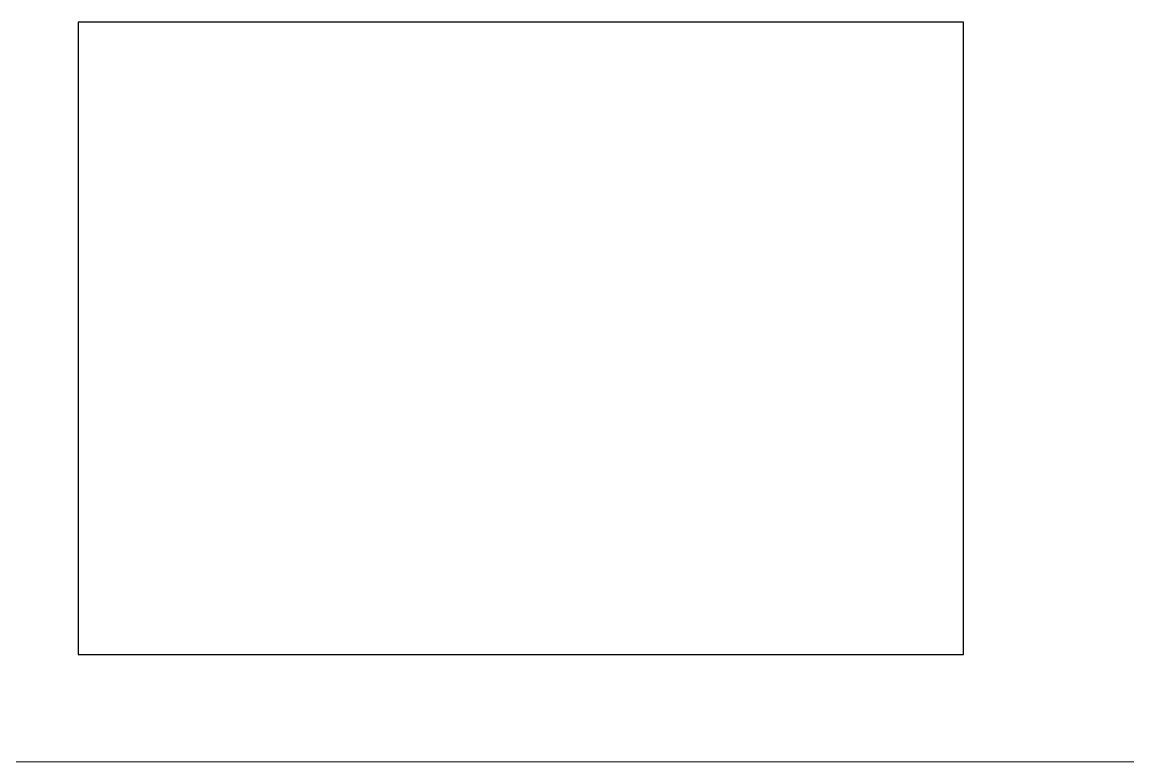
# Model space of a CAD drawing. Header units: inches. Extents: x 246 to 500, y -220 to -17.
# Drawn here: x 473.07 to 478.32, y -166.87 to -163.36 of the extents above; entities that cross this region are included whole.
import ezdxf

# ---------------------------------------------------------------- set-up
doc = ezdxf.new("R2010")
doc.units = ezdxf.units.IN
doc.header["$LTSCALE"] = 1.21
doc.header["$MEASUREMENT"] = 0
doc.layers.get('0').update_dxf_attribs({"linetype": 'CONTINUOUS'})

msp = doc.modelspace()

# ---------------------------------------------------------------- linework, layer by layer
at = {"color": 7, "linetype": 'Continuous'}
for p, q in [((477.5402, -163.3586), (473.3402, -163.3586)), ((473.3402, -163.3586), (473.3402, -166.3586)), ((477.5402, -166.3586), (477.5402, -163.3586)), ((473.3402, -166.3586), (477.5402, -166.3586)), ((462.1602, -166.8637), (483.9401, -166.8673))]:
    msp.add_line(p, q, dxfattribs=at)

doc.saveas('drawing.dxf')
